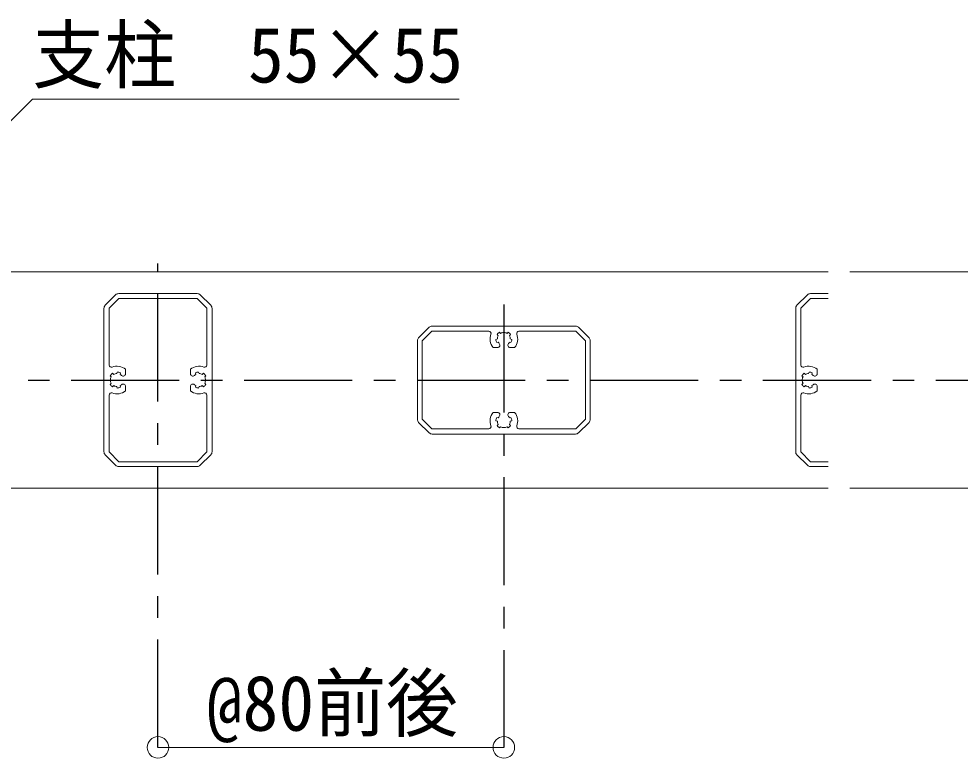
# Model space of a CAD drawing. Units: millimetres at full size, sheet at 1:5; details may follow other scales. Extents: x -1050 to 1050, y -742 to 742.
# Drawn here: x -89.2 to 128.6, y -339.3 to -168.2 of the extents above; entities that cross this region are included whole.
import ezdxf
from ezdxf.enums import TextEntityAlignment as Align

# ---------------------------------------------------------------- set-up
doc = ezdxf.new("R2010")
doc.units = ezdxf.units.MM
doc.header["$LTSCALE"] = 5
doc.linetypes.add('CHAIN1', pattern=[8, 5, -1, 1, -1])
doc.layers.add('0-0_通り芯', color=7, linetype='CHAIN1')
for name, color, linetype, lineweight in [('0-3_寸法', 54, 'Continuous', 20), ('0-4_手摺部材', 92, 'Continuous', 20), ('0-5_手すり子', 12, 'Continuous', 20), ('0-9_文字', 3, 'Continuous', 20)]:
    doc.layers.add(name, color=color, linetype=linetype, lineweight=lineweight)
doc.styles.add('ＭＳ ゴシック', font='')
doc.styles.get('ＭＳ ゴシック').set_extended_font_data('MS Gothic')

# ---------------------------------------------------------------- blocks, each defined once
blk = doc.blocks.new('dimension_origin')
at = {"color": 0, "linetype": 'Continuous', "lineweight": -2}
blk.add_circle((0, 0), 1.25, dxfattribs=at)

msp = doc.modelspace()

# ---------------------------------------------------------------- linework, layer by layer
at = {"layer": '0-0_通り芯'}
for p, q in [((-56.98, -336.793), (-56.98, -224.819)), ((23.02, -234.293), (23.02, -336.793)), ((-197.043, -251.793), (922.446, -251.793))]:
    msp.add_line(p, q, dxfattribs=at)
at = {"layer": '0-3_寸法'}
msp.add_line((-56.98, -336.793), (23.02, -336.793), dxfattribs=at)
at = {"layer": '0-4_手摺部材'}
for p, q in [((-124.48, -226.793), (98.02, -226.793)), ((235.52, -226.793), (103.02, -226.793)), ((-124.48, -276.793), (98.02, -276.793)), ((235.52, -276.793), (103.02, -276.793))]:
    msp.add_line(p, q, dxfattribs=at)
at = {"layer": '0-5_手すり子'}
for p, q in [((-66.773, -232.086), (-69.187, -234.5)), ((-66.024, -232.893), (-68.28, -235.149)), ((-66.066, -231.793), (-56.98, -231.793)), ((-66.024, -232.893), (-47.936, -232.893)), ((-47.894, -231.793), (-56.98, -231.793)), ((-45.68, -235.149), (-47.936, -232.893)), ((-44.773, -234.5), (-47.187, -232.086)), ((93.227, -232.086), (90.813, -234.5)), ((93.976, -232.893), (91.72, -235.149)), ((93.934, -231.793), (98.02, -231.793)), ((93.976, -232.893), (98.02, -232.893)), ((-68.28, -235.149), (-68.28, -248.329)), ((-45.68, -235.149), (-45.68, -248.329)), ((91.72, -235.149), (91.72, -248.329)), ((-69.48, -235.207), (-69.48, -251.793)), ((-44.48, -235.207), (-44.48, -251.793)), ((90.52, -235.207), (90.52, -251.793)), ((6.434, -239.293), (23.02, -239.293)), ((39.606, -239.293), (23.02, -239.293)), ((5.727, -239.586), (3.313, -242)), ((6.376, -240.493), (4.12, -242.749)), ((6.376, -240.493), (19.556, -240.493)), ((21.466, -241.288), (21.721, -241.543)), ((22.016, -240.739), (22.27, -240.994)), ((24.025, -240.739), (23.77, -240.994)), ((24.574, -241.288), (24.319, -241.543)), ((26.484, -240.493), (39.664, -240.493)), ((40.313, -239.586), (42.727, -242)), ((3.02, -242.707), (3.02, -251.793)), ((4.12, -260.837), (4.12, -242.749)), ((21.172, -242.386), (21.52, -242.293)), ((21.373, -243.136), (21.721, -243.043)), ((24.667, -243.136), (24.319, -243.043)), ((24.868, -242.386), (24.52, -242.293)), ((43.02, -242.707), (43.02, -251.793)), ((20.522, -244.293), (21.54, -244.293)), ((25.518, -244.293), (24.5, -244.293)), ((-67.484, -250.239), (-67.23, -250.494)), ((-66.387, -249.945), (-66.48, -250.293)), ((-65.637, -250.146), (-65.73, -250.494)), ((-64.48, -249.295), (-64.48, -250.313)), ((-49.48, -249.295), (-49.48, -250.313)), ((-48.323, -250.146), (-48.23, -250.494)), ((-47.573, -249.945), (-47.48, -250.293)), ((-46.475, -250.239), (-46.73, -250.494)), ((92.516, -250.239), (92.77, -250.494)), ((93.613, -249.945), (93.52, -250.293)), ((94.363, -250.146), (94.27, -250.494)), ((95.52, -249.295), (95.52, -250.313)), ((-69.48, -268.379), (-69.48, -251.793)), ((-68.034, -250.788), (-67.779, -251.043)), ((-68.034, -252.797), (-67.779, -252.543)), ((-45.926, -250.788), (-46.181, -251.043)), ((-45.926, -252.797), (-46.181, -252.543)), ((-44.48, -268.379), (-44.48, -251.793)), ((3.02, -260.879), (3.02, -251.793)), ((43.02, -260.879), (43.02, -251.793)), ((90.52, -268.379), (90.52, -251.793)), ((91.966, -250.788), (92.221, -251.043)), ((91.966, -252.797), (92.221, -252.543)), ((-67.484, -253.346), (-67.23, -253.092)), ((-66.387, -253.641), (-66.48, -253.293)), ((-65.637, -253.44), (-65.73, -253.092)), ((-64.48, -254.291), (-64.48, -253.273)), ((-49.48, -254.291), (-49.48, -253.273)), ((-48.323, -253.44), (-48.23, -253.092)), ((-47.573, -253.641), (-47.48, -253.293)), ((-46.475, -253.346), (-46.73, -253.092)), ((92.516, -253.346), (92.77, -253.092)), ((93.613, -253.641), (93.52, -253.293)), ((94.363, -253.44), (94.27, -253.092)), ((95.52, -254.291), (95.52, -253.273)), ((-68.28, -255.257), (-68.28, -268.437)), ((-45.68, -255.257), (-45.68, -268.437)), ((91.72, -255.257), (91.72, -268.437)), ((4.12, -260.837), (6.376, -263.093)), ((20.522, -259.293), (21.54, -259.293)), ((21.172, -261.2), (21.52, -261.293)), ((21.373, -260.45), (21.721, -260.543)), ((24.667, -260.45), (24.319, -260.543)), ((25.518, -259.293), (24.5, -259.293)), ((24.868, -261.2), (24.52, -261.293)), ((39.664, -263.093), (41.92, -260.837)), ((3.313, -261.586), (5.727, -264)), ((6.376, -263.093), (19.556, -263.093)), ((21.466, -262.297), (21.721, -262.043)), ((22.016, -262.846), (22.27, -262.592)), ((24.025, -262.846), (23.77, -262.592)), ((24.574, -262.297), (24.319, -262.043)), ((26.484, -263.093), (39.664, -263.093)), ((40.313, -264), (42.727, -261.586)), ((6.434, -264.293), (23.02, -264.293)), ((39.606, -264.293), (23.02, -264.293)), ((-69.187, -269.086), (-66.773, -271.5)), ((-68.28, -268.437), (-66.024, -270.693)), ((-44.773, -269.086), (-47.187, -271.5)), ((90.813, -269.086), (93.227, -271.5)), ((91.72, -268.437), (93.976, -270.693)), ((-66.066, -271.793), (-56.98, -271.793)), ((-47.894, -271.793), (-56.98, -271.793)), ((93.934, -271.793), (98.02, -271.793)), ((98.02, -270.693), (93.976, -270.693))]:
    msp.add_line(p, q, dxfattribs=at)
for points in [[(39.664, -240.493), (41.92, -242.749), (41.92, -260.837)], [(-45.68, -268.437), (-47.936, -270.693), (-66.024, -270.693)]]:
    msp.add_lwpolyline(points, dxfattribs=at)
for centre, radius, start, end in [((-66.066, -232.793), 1, 90, 135.00008), ((-47.894, -232.793), 1, 45.00004, 90), ((93.934, -232.793), 1, 90, 135.00008), ((-68.48, -235.207), 1, 135.00008, 180), ((-45.48, -235.207), 1, 0, 44.99992), ((91.52, -235.207), 1, 135.00008, 180), ((6.434, -240.293), 1, 90, 134.99992), ((39.606, -240.293), 1, 44.99996, 90), ((19.556, -240.993), 0.5, 339.43007, 90.00011), ((23.02, -242.293), 3.2, 159.42999, 218.68219), ((23.02, -242.293), 1.85, 122.88623, 147.11376), ((23.02, -242.293), 1.5, 149.99999, 179.99996), ((23.02, -242.293), 1.5, 90, 119.99996), ((23.02, -242.293), 1.5, 59.99997, 90), ((23.02, -242.293), 1.85, 32.88627, 57.11377), ((23.02, -242.293), 1.5, 360, 30.00003), ((23.02, -242.293), 3.2, 321.31781, 20.56998), ((26.484, -240.993), 0.5, 90, 200.57005), ((4.02, -242.707), 1, 135.00004, 180), ((23.02, -242.293), 1.85, 182.88624, 207.11372), ((21.54, -243.73), 0.563, 270, 44.16807), ((23.02, -242.293), 1.5, 210.00003, 224.16826), ((24.5, -243.73), 0.563, 135.83166, 270), ((23.02, -242.293), 1.5, 315.83182, 330.00001), ((23.02, -242.293), 1.85, 332.88629, 357.11377), ((42.02, -242.707), 1, 360, 45.00008), ((-67.78, -248.329), 0.5, 180, 290.57005), ((-66.48, -251.793), 1.85, 122.8862, 147.11375), ((-66.48, -251.793), 3.2, 51.31782, 110.56997), ((-66.48, -251.793), 1.5, 90, 119.99993), ((-66.48, -251.793), 1.85, 62.88624, 87.11374), ((-65.043, -250.313), 0.563, 225.83187, 0), ((-47.48, -251.793), 3.2, 69.42999, 128.68219), ((-48.917, -250.313), 0.563, 180, 314.16808), ((-47.48, -251.793), 1.85, 92.88624, 117.11372), ((-47.48, -251.793), 1.5, 59.99999, 89.99996), ((-47.48, -251.793), 1.85, 32.88623, 57.11376), ((-46.18, -248.329), 0.5, 249.43007, 0.00011), ((92.22, -248.329), 0.5, 180, 290.57005), ((93.52, -251.793), 1.85, 122.8862, 147.11375), ((93.52, -251.793), 3.2, 51.31782, 110.56997), ((93.52, -251.793), 1.5, 90, 119.99993), ((93.52, -251.793), 1.85, 62.88624, 87.11374), ((94.957, -250.313), 0.563, 225.83187, 0), ((-66.48, -251.793), 1.5, 150, 180), ((-66.48, -251.793), 1.5, 180, 210.00001), ((-66.48, -251.793), 1.5, 45.83177, 60.00001), ((-47.48, -251.793), 1.5, 120.00003, 134.16826), ((-47.48, -251.793), 1.5, 0, 29.99996), ((-47.48, -251.793), 1.5, 329.99997, 360), ((93.52, -251.793), 1.5, 150, 180), ((93.52, -251.793), 1.5, 180, 210.00001), ((93.52, -251.793), 1.5, 45.83177, 60.00001), ((-66.48, -251.793), 1.85, 212.88623, 237.11373), ((-66.48, -251.793), 3.2, 249.43001, 308.6822), ((-66.48, -251.793), 1.5, 240, 270), ((-66.48, -251.793), 1.85, 272.88627, 297.11377), ((-66.48, -251.793), 1.5, 300, 314.16821), ((-65.043, -253.273), 0.563, 0, 134.16828), ((-48.917, -253.273), 0.563, 45.83166, 180), ((-47.48, -251.793), 3.2, 231.31781, 290.56999), ((-47.48, -251.793), 1.5, 225.83182, 240.00001), ((-47.48, -251.793), 1.85, 242.88629, 267.11377), ((-47.48, -251.793), 1.5, 270, 300.00003), ((-47.48, -251.793), 1.85, 302.88627, 327.11377), ((93.52, -251.793), 1.85, 212.88623, 237.11373), ((93.52, -251.793), 3.2, 249.43001, 308.6822), ((93.52, -251.793), 1.5, 240, 270), ((93.52, -251.793), 1.85, 272.88627, 297.11377), ((93.52, -251.793), 1.5, 300, 314.16821), ((94.957, -253.273), 0.563, 0, 134.16828), ((-67.78, -255.257), 0.5, 69.43007, 180), ((-46.18, -255.257), 0.5, 0, 110.57005), ((92.22, -255.257), 0.5, 69.43007, 180), ((4.02, -260.879), 1, 180, 225.00008), ((23.02, -261.293), 3.2, 141.31782, 200.56997), ((23.02, -261.293), 1.85, 152.88623, 177.11374), ((21.54, -259.856), 0.563, 315.83187, 90), ((23.02, -261.293), 1.5, 135.83176, 150.00001), ((24.5, -259.856), 0.563, 90, 224.16828), ((23.02, -261.293), 1.5, 30, 44.16821), ((23.02, -261.293), 1.85, 2.88627, 27.11377), ((23.02, -261.293), 3.2, 339.43001, 38.6822), ((42.02, -260.879), 1, 315, 360), ((19.556, -262.593), 0.5, 270, 20.57005), ((23.02, -261.293), 1.85, 212.8862, 237.11375), ((23.02, -261.293), 1.5, 180, 209.99993), ((23.02, -261.293), 1.5, 240, 270), ((23.02, -261.293), 1.5, 270, 300.00001), ((23.02, -261.293), 1.85, 302.88623, 327.11373), ((23.02, -261.293), 1.5, 330, 360), ((26.484, -262.593), 0.5, 159.43007, 270), ((6.434, -263.293), 1, 225.00008, 270), ((39.606, -263.293), 1, 270, 315), ((-68.48, -268.379), 1, 180, 225), ((-45.48, -268.379), 1, 314.99996, 360), ((91.52, -268.379), 1, 180, 225), ((-66.066, -270.793), 1, 225, 270), ((-47.894, -270.793), 1, 270, 315.00008), ((93.934, -270.793), 1, 225, 270)]:
    msp.add_arc(centre, radius, start, end, dxfattribs=at)
at = {"layer": '0-9_文字'}
msp.add_lwpolyline([(-124.674, -225.433), (-86.034, -186.793), (12.716, -186.793)], dxfattribs=at)

# ---------------------------------------------------------------- block references
at = {"layer": '0-3_寸法', "xscale": 2, "yscale": 2, "rotation": 180}
msp.add_blockref('dimension_origin', (-56.98, -336.793), dxfattribs=at)
at = {"layer": '0-3_寸法', "xscale": 2, "yscale": 2}
msp.add_blockref('dimension_origin', (23.02, -336.793), dxfattribs=at)

# ---------------------------------------------------------------- texts
at = {"layer": '0-3_寸法', "style": 'ＭＳ ゴシック', "width": 0.95}
msp.add_text('@80前後', height=12.83, dxfattribs=at).set_placement((-45.73, -336.793), align=Align.BOTTOM_LEFT)
at = {"layer": '0-9_文字', "style": 'ＭＳ ゴシック', "width": 0.95}
msp.add_text('支柱\u300055×55', height=12.83, dxfattribs=at).set_placement((-86.034, -186.793), align=Align.BOTTOM_LEFT)

doc.saveas('drawing.dxf')
